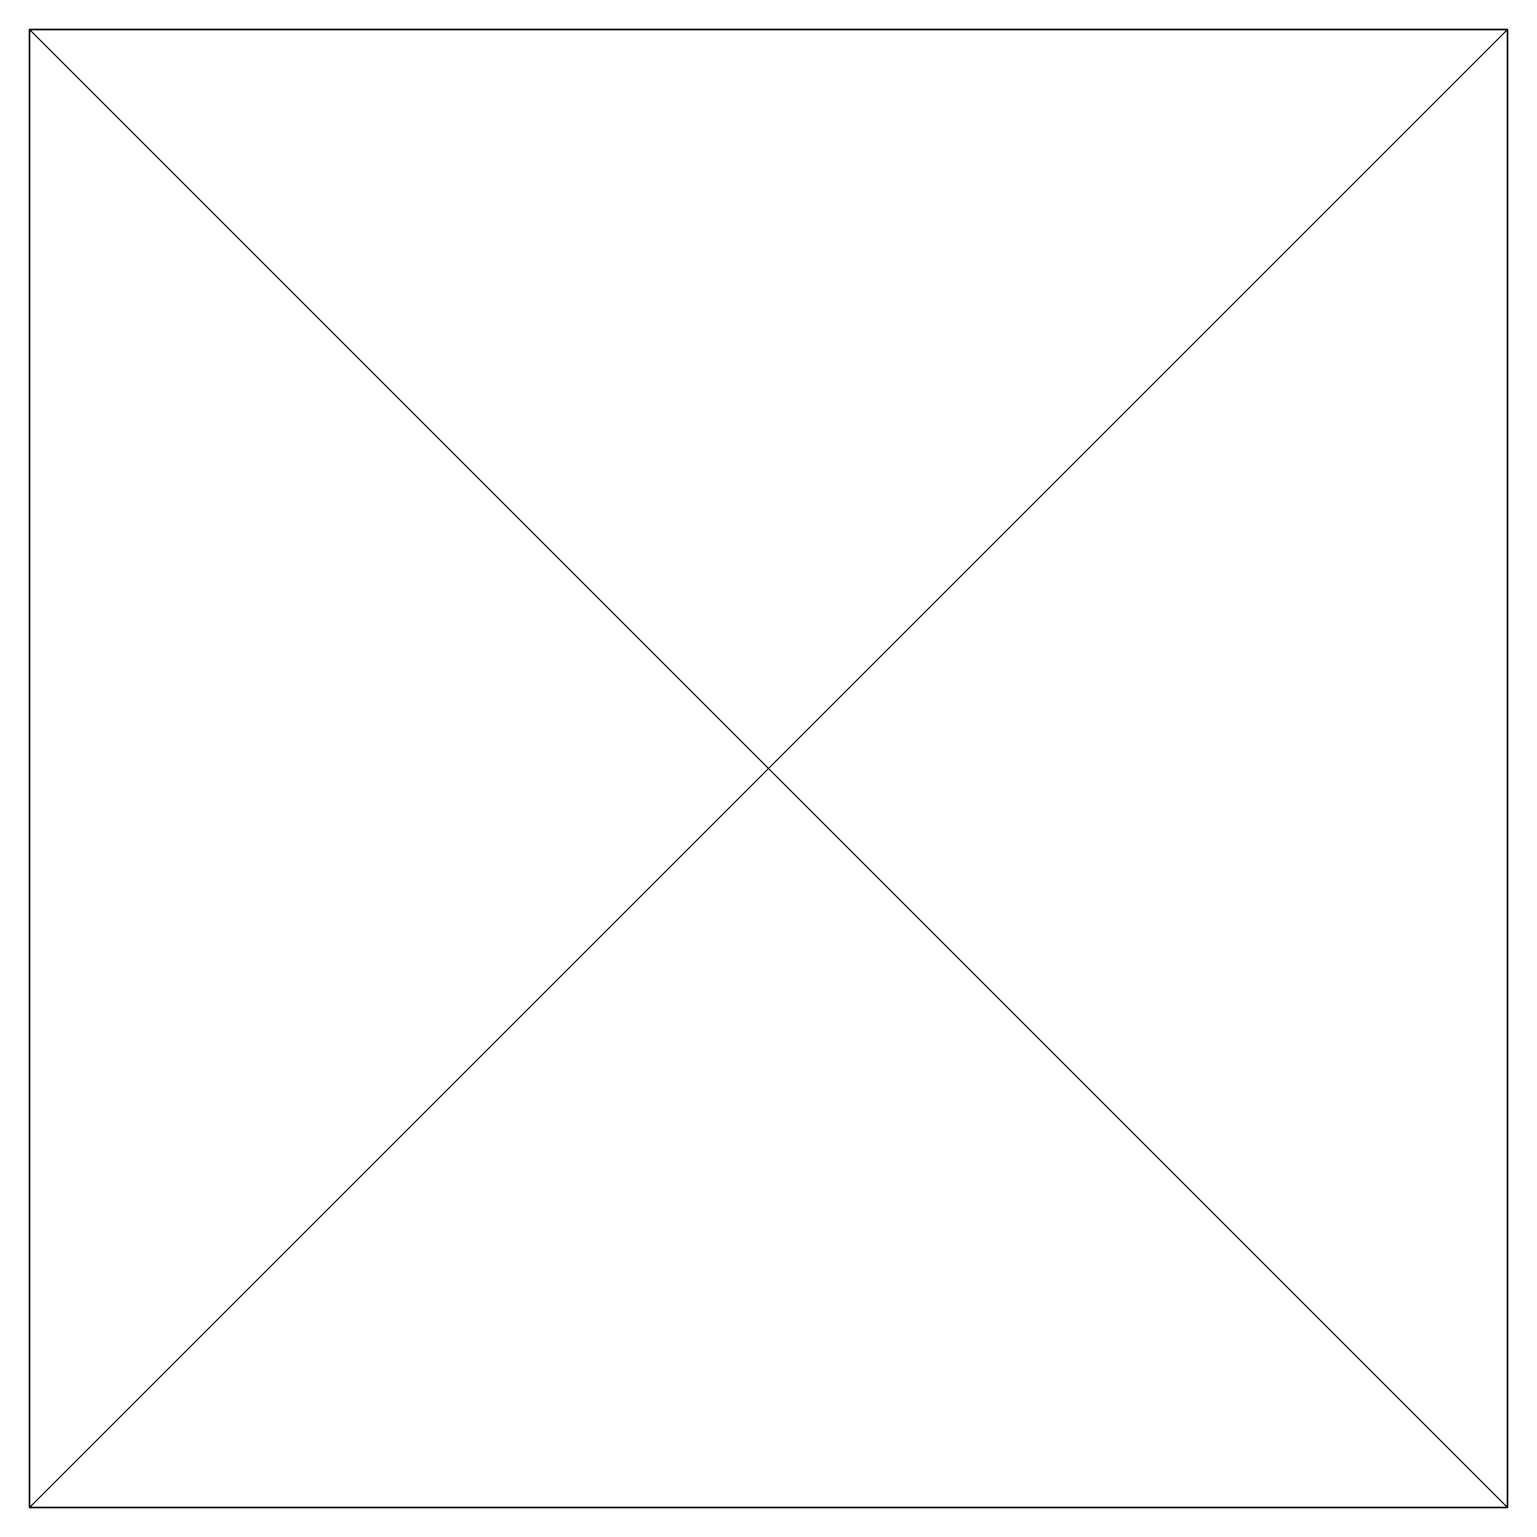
# Model space of a CAD drawing. Extents: x 0 to 1.9, y 0 to 1.9.
import ezdxf

# ---------------------------------------------------------------- set-up
doc = ezdxf.new("R2010")
doc.units = 0
doc.header["$LTSCALE"] = 0.0254
doc.layers.get('0').update_dxf_attribs({"linetype": 'CONTINUOUS'})

msp = doc.modelspace()

# ---------------------------------------------------------------- linework, layer by layer
at = {"color": 0}
for p, q in [((0, 1.8966), (0, 0)), ((1.8966, 1.8966), (0, 1.8966)), ((1.8966, 1.8966, 1.9), (0, 1.8966, 1.9)), ((1.8966, 1.8966), (0, 1.8966)), ((0, 1.8966), (0, 1.8966, 1.9)), ((1.8966, 1.8966, 1.9), (0, 1.8966, 1.9)), ((0, 1.8966), (0, 0)), ((0, 1.8966), (0, 1.8966, 1.9)), ((1.8966, 0), (1.8966, 1.8966)), ((1.8966, 0, 1.9), (1.8966, 1.8966, 1.9)), ((1.8966, 0), (1.8966, 1.8966)), ((1.8966, 1.8966), (1.8966, 1.8966, 1.9)), ((1.8966, 0, 1.9), (1.8966, 1.8966, 1.9)), ((1.8966, 1.8966), (1.8966, 1.8966, 1.9)), ((0, 0), (1.8966, 0)), ((0, 0, 1.9), (1.8966, 0, 1.9)), ((0, 0), (1.8966, 0)), ((0, 0, 1.9), (1.8966, 0, 1.9)), ((0, 0), (0, 0, 1.9)), ((0, 0), (0, 0, 1.9)), ((1.8966, 0), (1.8966, 0, 1.9)), ((1.8966, 0), (1.8966, 0, 1.9))]:
    msp.add_line(p, q, dxfattribs=at)
at = {"color": 58}
msp.add_line((0, 1.8966, 1.9), (0, 0, 1.9), dxfattribs=at)
msp.add_line((0, 1.8966, 1.9), (0, 0, 1.9), dxfattribs=at)

# ---------------------------------------------------------------- meshes
mesh = msp.add_polyface(dxfattribs=at)
corners = [(1.8966, 1.8966), (0, 0), (0, 1.8966), (1.8966, 0)]
mesh.append_faces([[corners[k] for k in face] for face in [(0, 1, 2), (1, 0, 3)]], dxfattribs={"vtx0": -1, "color": 58})
at = {"color": 172}
mesh = msp.add_polyface(dxfattribs=at)
corners = [(1.8966, 0, 1.9), (0, 1.8966, 1.9), (0, 0, 1.9), (1.8966, 1.8966, 1.9)]
mesh.append_faces([[corners[k] for k in face] for face in [(0, 1, 2), (1, 0, 3)]], dxfattribs={"vtx0": -1, "color": 172})
at = {"color": 3}
mesh = msp.add_polyface(dxfattribs=at)
corners = [(0, 1.8966, 1.9), (1.8966, 1.8966), (0, 1.8966), (1.8966, 1.8966, 1.9)]
mesh.append_faces([[corners[k] for k in face] for face in [(0, 1, 2), (1, 0, 3)]], dxfattribs={"vtx0": -1, "color": 3})
at = {"color": 4}
mesh = msp.add_polyface(dxfattribs=at)
corners = [(0, 1.8966, 1.9), (0, 0), (0, 0, 1.9), (0, 1.8966)]
mesh.append_faces([[corners[k] for k in face] for face in [(0, 1, 2), (1, 0, 3)]], dxfattribs={"vtx0": -1, "color": 4})
at = {"color": 12}
mesh = msp.add_polyface(dxfattribs=at)
corners = [(1.8966, 1.8966), (1.8966, 0, 1.9), (1.8966, 0), (1.8966, 1.8966, 1.9)]
mesh.append_faces([[corners[k] for k in face] for face in [(0, 1, 2), (1, 0, 3)]], dxfattribs={"vtx0": -1, "color": 12})
at = {"color": 192}
mesh = msp.add_polyface(dxfattribs=at)
corners = [(1.8966, 0, 1.9), (0, 0), (1.8966, 0), (0, 0, 1.9)]
mesh.append_faces([[corners[k] for k in face] for face in [(0, 1, 2), (1, 0, 3)]], dxfattribs={"vtx0": -1, "color": 192})

doc.saveas('drawing.dxf')
